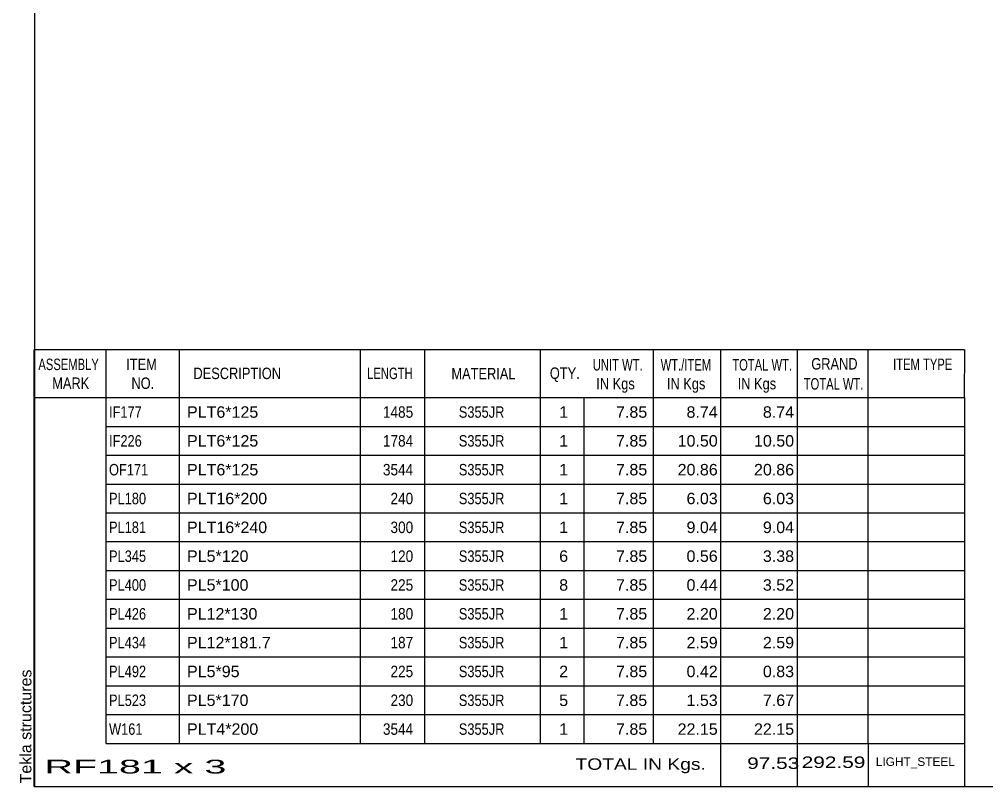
# Model space of a CAD drawing. Header units: millimetres. Extents: x -28 to 375, y -203 to 74.
# Drawn here: x -27.7 to 133.5, y -203.4 to -75.6 of the extents above; entities that cross this region are included whole.
import ezdxf

# ---------------------------------------------------------------- set-up
doc = ezdxf.new("R2010")
doc.units = ezdxf.units.MM
doc.styles.add('Arial', font='ARIAL.TTF', dxfattribs={"height": 0.2})

# ---------------------------------------------------------------- blocks, each defined once
blk = doc.blocks.new('Unknown-623544159-1210')
at = {"color": 5, "linetype": 'Continuous'}
for p, q in [((-25.15, 73.61), (-25.15, -203.39)), ((-25.15, -203.39), (374.85, -203.39))]:
    blk.add_line(p, q, dxfattribs=at)
at = {"color": 174, "linetype": 'Continuous', "style": 'Arial'}
blk.add_text('Tekla structures', height=1.9102, rotation=90, dxfattribs=at).set_placement((-25.65, -202.89))
blk = doc.blocks.new('CBS_BOM-623544159-8228')
at = {"color": 7, "linetype": 'Continuous'}
for p, q in [((-25.18, -138.62), (-25.18, -130.62)), ((-25.17, -130.62), (129.74, -130.62)), ((-13.18, -138.62), (-13.18, -130.62)), ((-0.99, -138.62), (-0.99, -130.62)), ((29.18, -138.62), (29.18, -130.62)), ((39.86, -138.62), (39.86, -130.62)), ((59.17, -138.62), (59.17, -130.62)), ((77.97, -138.62), (77.97, -130.62)), ((89.19, -138.62), (89.19, -130.62)), ((101.97, -138.62), (101.97, -130.62)), ((113.72, -138.62), (113.72, -130.62)), ((129.75, -130.63), (129.74, -138.61)), ((-25.18, -138.62), (129.75, -138.62)), ((-25.18, -143.42), (-25.18, -138.62)), ((-13.18, -143.42), (-13.18, -138.62)), ((-0.99, -143.42), (-0.99, -138.62)), ((29.18, -143.42), (29.18, -138.62)), ((39.86, -143.42), (39.86, -138.62)), ((59.17, -143.42), (59.17, -138.62)), ((66.44, -143.42), (66.44, -138.62)), ((77.97, -143.42), (77.97, -138.62)), ((89.19, -143.42), (89.19, -138.62)), ((101.97, -143.42), (101.97, -138.62)), ((113.74, -143.42), (113.74, -138.62)), ((129.75, -138.63), (129.75, -143.42)), ((-25.18, -148.22), (-25.18, -143.42)), ((-13.18, -143.42), (129.75, -143.42)), ((-13.18, -148.22), (-13.18, -143.42)), ((-0.99, -148.22), (-0.99, -143.42)), ((29.18, -148.22), (29.18, -143.42)), ((39.86, -148.22), (39.86, -143.42)), ((59.17, -148.22), (59.17, -143.42)), ((66.44, -148.22), (66.44, -143.42)), ((77.97, -148.22), (77.97, -143.42)), ((89.19, -148.22), (89.19, -143.42)), ((101.97, -148.22), (101.97, -143.42)), ((113.74, -148.22), (113.74, -143.42)), ((129.75, -143.43), (129.75, -148.22)), ((-25.18, -153.02), (-25.18, -148.22)), ((-13.18, -148.22), (129.75, -148.22)), ((-13.18, -153.02), (-13.18, -148.22)), ((-0.99, -153.02), (-0.99, -148.22)), ((29.18, -153.02), (29.18, -148.22)), ((39.86, -153.02), (39.86, -148.22)), ((59.17, -153.02), (59.17, -148.22)), ((66.44, -153.02), (66.44, -148.22)), ((77.97, -153.02), (77.97, -148.22)), ((89.19, -153.02), (89.19, -148.22)), ((101.97, -153.02), (101.97, -148.22)), ((113.74, -153.02), (113.74, -148.22)), ((129.75, -148.23), (129.75, -153.02)), ((-25.18, -157.82), (-25.18, -153.02)), ((-13.18, -153.02), (129.75, -153.02)), ((-13.18, -157.82), (-13.18, -153.02)), ((-0.99, -157.82), (-0.99, -153.02)), ((29.18, -157.82), (29.18, -153.02)), ((39.86, -157.82), (39.86, -153.02)), ((59.17, -157.82), (59.17, -153.02)), ((66.44, -157.82), (66.44, -153.02)), ((77.97, -157.82), (77.97, -153.02)), ((89.19, -157.82), (89.19, -153.02)), ((101.97, -157.82), (101.97, -153.02)), ((113.74, -157.82), (113.74, -153.02)), ((129.75, -153.03), (129.75, -157.82)), ((-25.18, -162.62), (-25.18, -157.82)), ((-13.18, -157.82), (129.75, -157.82)), ((-13.18, -162.62), (-13.18, -157.82)), ((-0.99, -162.62), (-0.99, -157.82)), ((29.18, -162.62), (29.18, -157.82)), ((39.86, -162.62), (39.86, -157.82)), ((59.17, -162.62), (59.17, -157.82)), ((66.44, -162.62), (66.44, -157.82)), ((77.97, -162.62), (77.97, -157.82)), ((89.19, -162.62), (89.19, -157.82)), ((101.97, -162.62), (101.97, -157.82)), ((113.74, -162.62), (113.74, -157.82)), ((129.75, -157.83), (129.75, -162.62)), ((-25.18, -167.42), (-25.18, -162.62)), ((-13.18, -162.62), (129.75, -162.62)), ((-13.18, -167.42), (-13.18, -162.62)), ((-0.99, -167.42), (-0.99, -162.62)), ((29.18, -167.42), (29.18, -162.62)), ((39.86, -167.42), (39.86, -162.62)), ((59.17, -167.42), (59.17, -162.62)), ((66.44, -167.42), (66.44, -162.62)), ((77.97, -167.42), (77.97, -162.62)), ((89.19, -167.42), (89.19, -162.62)), ((101.97, -167.42), (101.97, -162.62)), ((113.74, -167.42), (113.74, -162.62)), ((129.75, -162.63), (129.75, -167.42)), ((-25.18, -172.22), (-25.18, -167.42)), ((-13.18, -167.42), (129.75, -167.42)), ((-13.18, -172.22), (-13.18, -167.42)), ((-0.99, -172.22), (-0.99, -167.42)), ((29.18, -172.22), (29.18, -167.42)), ((39.86, -172.22), (39.86, -167.42)), ((59.17, -172.22), (59.17, -167.42)), ((66.44, -172.22), (66.44, -167.42)), ((77.97, -172.22), (77.97, -167.42)), ((89.19, -172.22), (89.19, -167.42)), ((101.97, -172.22), (101.97, -167.42)), ((113.74, -172.22), (113.74, -167.42)), ((129.75, -167.43), (129.75, -172.22)), ((-25.18, -177.02), (-25.18, -172.22)), ((-13.18, -172.22), (129.75, -172.22)), ((-13.18, -177.02), (-13.18, -172.22)), ((-0.99, -177.02), (-0.99, -172.22)), ((29.18, -177.02), (29.18, -172.22)), ((39.86, -177.02), (39.86, -172.22)), ((59.17, -177.02), (59.17, -172.22)), ((66.44, -177.02), (66.44, -172.22)), ((77.97, -177.02), (77.97, -172.22)), ((89.19, -177.02), (89.19, -172.22)), ((101.97, -177.02), (101.97, -172.22)), ((113.74, -177.02), (113.74, -172.22)), ((129.75, -172.23), (129.75, -177.02)), ((-25.18, -181.82), (-25.18, -177.02)), ((-13.18, -177.02), (129.75, -177.02)), ((-13.18, -181.82), (-13.18, -177.02)), ((-0.99, -181.82), (-0.99, -177.02)), ((29.18, -181.82), (29.18, -177.02)), ((39.86, -181.82), (39.86, -177.02)), ((59.17, -181.82), (59.17, -177.02)), ((66.44, -181.82), (66.44, -177.02)), ((77.97, -181.82), (77.97, -177.02)), ((89.19, -181.82), (89.19, -177.02)), ((101.97, -181.82), (101.97, -177.02)), ((113.74, -181.82), (113.74, -177.02)), ((129.75, -177.03), (129.75, -181.82)), ((-25.18, -186.62), (-25.18, -181.82)), ((-13.18, -181.82), (129.75, -181.82)), ((-13.18, -186.62), (-13.18, -181.82)), ((-0.99, -186.62), (-0.99, -181.82)), ((29.18, -186.62), (29.18, -181.82)), ((39.86, -186.62), (39.86, -181.82)), ((59.17, -186.62), (59.17, -181.82)), ((66.44, -186.62), (66.44, -181.82)), ((77.97, -186.62), (77.97, -181.82)), ((89.19, -186.62), (89.19, -181.82)), ((101.97, -186.62), (101.97, -181.82)), ((113.74, -186.62), (113.74, -181.82)), ((129.75, -181.83), (129.75, -186.62)), ((-25.18, -191.42), (-25.18, -186.62)), ((-13.18, -186.62), (129.75, -186.62)), ((-13.18, -191.42), (-13.18, -186.62)), ((-0.99, -191.42), (-0.99, -186.62)), ((29.18, -191.42), (29.18, -186.62)), ((39.86, -191.42), (39.86, -186.62)), ((59.17, -191.42), (59.17, -186.62)), ((66.44, -191.42), (66.44, -186.62)), ((77.97, -191.42), (77.97, -186.62)), ((89.19, -191.42), (89.19, -186.62)), ((101.97, -191.42), (101.97, -186.62)), ((113.74, -191.42), (113.74, -186.62)), ((129.75, -186.63), (129.75, -191.42)), ((-25.18, -196.22), (-25.18, -191.42)), ((-13.18, -191.42), (129.75, -191.42)), ((-13.18, -196.22), (-13.18, -191.42)), ((-0.99, -196.22), (-0.99, -191.42)), ((29.18, -196.22), (29.18, -191.42)), ((39.86, -196.22), (39.86, -191.42)), ((59.17, -196.22), (59.17, -191.42)), ((66.44, -196.22), (66.44, -191.42)), ((77.97, -196.22), (77.97, -191.42)), ((89.19, -196.22), (89.19, -191.42)), ((101.97, -196.22), (101.97, -191.42)), ((113.74, -196.22), (113.74, -191.42)), ((129.75, -191.43), (129.75, -196.22)), ((-25.18, -203.42), (-25.18, -196.24)), ((-13.18, -196.22), (129.75, -196.22)), ((89.19, -203.42), (89.19, -196.24)), ((101.97, -203.42), (101.97, -196.24)), ((113.78, -203.42), (113.78, -196.24)), ((129.75, -196.22), (129.75, -203.42)), ((-25.18, -203.42), (129.75, -203.42))]:
    blk.add_line(p, q, dxfattribs=at)
at = {"color": 3, "linetype": 'Continuous', "style": 'Arial'}
for s, height, width, p in [('ASSEMBLY', 1.91, 0.7, (-24.49, -134.05)), ('WT./ITEM', 1.91, 0.7, (79.16, -134.12)), ('GRAND', 1.91, 0.8, (104.25, -133.96)), ('ITEM', 1.91, 0.8, (-9.85, -134.05)), ('DESCRIPTION', 1.9102, 0.8, (1.34, -135.55)), ('LENGTH', 1.91, 0.7, (30.28, -135.55)), ('MATERIAL', 1.91, 0.8, (44.31, -135.6)), ('QTY.', 1.91, 0.8, (60.7, -135.52)), ('UNIT WT.', 1.91, 0.7, (67.86, -134.12)), ('TOTAL WT.', 1.91, 0.7, (91.09, -134.12)), ('ITEM TYPE', 1.91, 0.7, (117.88, -134.04)), ('MARK', 1.91, 0.8, (-22.18, -137.19)), ('NO.', 1.91, 0.8, (-8.99, -137.19)), ('IN Kgs', 1.91, 0.8, (68.44, -137.26)), ('IN Kgs', 1.91, 0.8, (80.2, -137.26)), ('IN Kgs', 1.91, 0.8, (91.99, -137.26)), ('TOTAL WT.', 1.91, 0.7, (102.99, -137.3))]:
    blk.add_text(s, height=height, dxfattribs=dict(at, width=width)).set_placement(p)
at = {"color": 7, "linetype": 'Continuous', "style": 'Arial'}
for s, width, p in [('IF177', 0.8, (-12.72, -141.99)), ('1485', 0.85, (32.9, -141.99)), ('S355JR', 0.8, (45.54, -141.99)), ('IF226', 0.8, (-12.72, -146.79)), ('1784', 0.85, (32.9, -146.79)), ('S355JR', 0.8, (45.54, -146.79)), ('OF171', 0.8, (-12.72, -151.59)), ('3544', 0.85, (32.9, -151.59)), ('S355JR', 0.8, (45.54, -151.59)), ('PL180', 0.8, (-12.72, -156.39)), ('240', 0.85, (34.16, -156.39)), ('S355JR', 0.8, (45.54, -156.39)), ('PL181', 0.8, (-12.72, -161.19)), ('300', 0.85, (34.16, -161.19)), ('S355JR', 0.8, (45.54, -161.19)), ('PL345', 0.8, (-12.72, -165.99)), ('120', 0.85, (34.16, -165.99)), ('S355JR', 0.8, (45.54, -165.99)), ('PL400', 0.8, (-12.72, -170.79)), ('225', 0.85, (34.16, -170.79)), ('S355JR', 0.8, (45.54, -170.79)), ('PL426', 0.8, (-12.72, -175.59)), ('180', 0.85, (34.16, -175.59)), ('S355JR', 0.8, (45.54, -175.59)), ('PL434', 0.8, (-12.72, -180.39)), ('187', 0.85, (34.16, -180.39)), ('S355JR', 0.8, (45.54, -180.39)), ('PL492', 0.8, (-12.72, -185.19)), ('225', 0.85, (34.16, -185.19)), ('S355JR', 0.8, (45.54, -185.19)), ('PL523', 0.8, (-12.72, -189.99)), ('230', 0.85, (34.16, -189.99)), ('S355JR', 0.8, (45.54, -189.99)), ('W161', 0.8, (-12.72, -194.79)), ('3544', 0.85, (32.9, -194.79)), ('S355JR', 0.8, (45.54, -194.79))]:
    blk.add_text(s, height=1.91, dxfattribs=dict(at, width=width)).set_placement(p)
for s, p in [('PLT6*125', (0.27, -141.99)), ('1', (62.26, -141.99)), ('7.85', (71.73, -141.99)), ('8.74', (83.47, -141.99)), ('8.74', (96.19, -141.99)), ('PLT6*125', (0.27, -146.79)), ('1', (62.26, -146.79)), ('7.85', (71.73, -146.79)), ('10.50', (81.99, -146.79)), ('10.50', (94.71, -146.79)), ('PLT6*125', (0.27, -151.59)), ('1', (62.26, -151.59)), ('7.85', (71.73, -151.59)), ('20.86', (81.99, -151.59)), ('20.86', (94.71, -151.59)), ('PLT16*200', (0.27, -156.39)), ('1', (62.26, -156.39)), ('7.85', (71.73, -156.39)), ('6.03', (83.47, -156.39)), ('6.03', (96.19, -156.39)), ('PLT16*240', (0.27, -161.19)), ('1', (62.26, -161.19)), ('7.85', (71.73, -161.19)), ('9.04', (83.47, -161.19)), ('9.04', (96.19, -161.19)), ('PL5*120', (0.27, -165.99)), ('6', (62.26, -165.99)), ('7.85', (71.73, -165.99)), ('0.56', (83.47, -165.99)), ('3.38', (96.19, -165.99)), ('PL5*100', (0.27, -170.79)), ('8', (62.26, -170.79)), ('7.85', (71.73, -170.79)), ('0.44', (83.47, -170.79)), ('3.52', (96.19, -170.79)), ('PL12*130', (0.27, -175.59)), ('1', (62.26, -175.59)), ('7.85', (71.73, -175.59)), ('2.20', (83.47, -175.59)), ('2.20', (96.19, -175.59)), ('PL12*181.7', (0.27, -180.39)), ('1', (62.26, -180.39)), ('7.85', (71.73, -180.39)), ('2.59', (83.47, -180.39)), ('2.59', (96.19, -180.39)), ('PL5*95', (0.27, -185.19)), ('2', (62.26, -185.19)), ('7.85', (71.73, -185.19)), ('0.42', (83.47, -185.19)), ('0.83', (96.19, -185.19)), ('PL5*170', (0.27, -189.99)), ('5', (62.26, -189.99)), ('7.85', (71.73, -189.99)), ('1.53', (83.47, -189.99)), ('7.67', (96.19, -189.99)), ('PLT4*200', (0.27, -194.79)), ('1', (62.26, -194.79)), ('7.85', (71.73, -194.79)), ('22.15', (81.99, -194.79)), ('22.15', (94.71, -194.79))]:
    blk.add_text(s, height=1.91, dxfattribs=at).set_placement(p)
at = {"color": 6, "linetype": 'Continuous', "style": 'Arial'}
for s, height, width, p in [('RF181 x 3', 2.292, 2.05, (-23.46, -201.23)), ('TOTAL IN Kgs.', 1.9102, 1.2, (64.98, -200.62)), ('97.53', 1.91, 1.3, (93.57, -200.47)), ('292.59', 1.91, 1.3, (102.65, -200.31))]:
    blk.add_text(s, height=height, dxfattribs=dict(at, width=width)).set_placement(p)
blk.add_text('LIGHT_STEEL', height=1.4135, dxfattribs=at).set_placement((115, -199.97))

msp = doc.modelspace()

# ---------------------------------------------------------------- block references
for name in ['Unknown-623544159-1210', 'CBS_BOM-623544159-8228']:
    msp.add_blockref(name, (0, 0))

doc.saveas('drawing.dxf')
